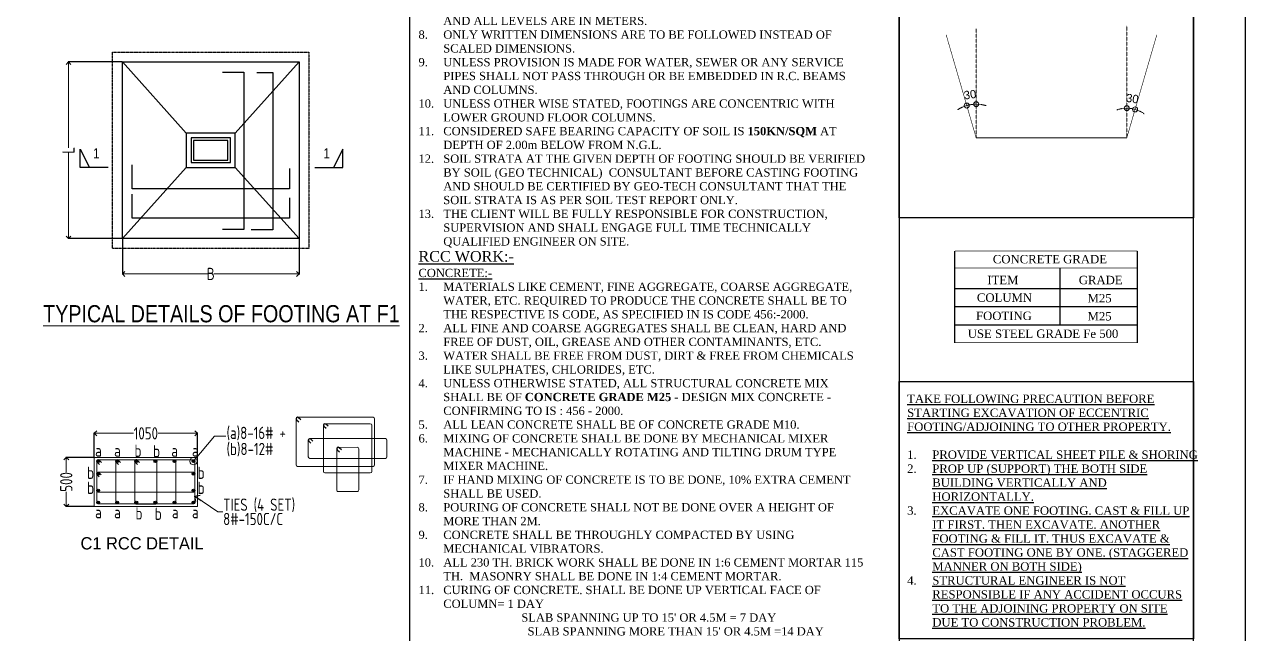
# Model space of a CAD drawing. Header units: millimetres. Extents: x 3470347 to 5996549, y -3470518 to 17149644.
# Drawn here: x 3899102 to 3948875, y 7201612 to 7226439 of the extents above; entities that cross this region are included whole.
import ezdxf
from ezdxf.enums import TextEntityAlignment as Align

# ---------------------------------------------------------------- set-up
doc = ezdxf.new("R2010")
doc.units = ezdxf.units.MM
doc.header["$MEASUREMENT"] = 0
doc.header["$PDMODE"] = 35
doc.header["$PDSIZE"] = -5
for name, pattern in [('ACAD_ISO03W100', [30, 12, -18]), ('CENTER2', [1.125, 0.75, -0.125, 0.125, -0.125]), ('DASHED2', [0.375, 0.25, -0.125]), ('HIDDEN', [0.375, 0.25, -0.125])]:
    doc.linetypes.add(name, pattern=pattern)
doc.layers.get('0').update_dxf_attribs({"linetype": 'CONTINUOUS', "lineweight": 25})
doc.layers.get('DEFPOINTS').update_dxf_attribs({"linetype": 'CONTINUOUS', "lineweight": 25})
for name, color, linetype, lineweight in [('BLOCK', 7, 'CONTINUOUS', 30), ('L4', 4, 'CONTINUOUS', 30), ('PV_TEXT_ROMANS', 7, 'CONTINUOUS', 0), ('rDIMension', 1, 'CONTINUOUS', 18), ('rRCC 1', 3, 'CONTINUOUS', 25), ('rRCC 2', 40, 'CONTINUOUS', 15), ('rREINF 1', 1, 'CONTINUOUS', 25), ('rREINF 2', 4, 'CONTINUOUS', 25), ('SHEET', 7, 'CONTINUOUS', 15), ('TEXT6', 6, 'CONTINUOUS', 50)]:
    doc.layers.add(name, color=color, linetype=linetype, lineweight=lineweight)
doc.layers.add('Grid', color=44, linetype='CONTINUOUS')
doc.styles.add('Aerial', font='times.ttf')
doc.styles.add('DIM', font='geniso.shx', dxfattribs={"width": 0.85})
doc.styles.add('J.P', font='ARIALN.TTF')
doc.styles.add('JAINIL', font='times.ttf')
doc.styles.add('ROMANS', font='', dxfattribs={"width": 0.8})
doc.styles.get("Standard").update_dxf_attribs({"font": ''})
doc.styles.get('ROMANS').set_extended_font_data('AR CENA')
doc.styles.get('Standard').set_extended_font_data('AR CENA')
doc.dimstyles.new('m-1', dxfattribs={"dimscale": 0, "dimtxt": 5, "dimasz": 3, "dimexe": 1.75, "dimexo": 1.75, "dimgap": 0.25, "dimtad": 1, "dimdec": 0, "dimzin": 3, "dimdsep": 46, "dimlunit": 4, "dimtxsty": 'Standard', "dimblk": 'ORIGIN', "dimcen": 3, "dimdle": 1.75, "dimclrd": 4, "dimclre": 7, "dimclrt": 7, "dimadec": 0, "dimazin": 0, "dimtfac": 1, "dimtdec": 0, "dimtofl": 0, "dimtmove": 2, "dimatfit": 3, "dimfxl": 1, "dimfrac": 1, "dimtolj": 1, "dimtzin": 0, "dimlwd": 5, "dimlwe": 5, "dimarcsym": 0})
doc.dimstyles.new('ST-150', dxfattribs={"dimscale": 75, "dimtxt": 3, "dimasz": 2, "dimexe": 0.18, "dimexo": 0.0625, "dimgap": 0.2, "dimtad": 0, "dimdec": 0, "dimlfac": 2, "dimzin": 0, "dimdsep": 46, "dimtxsty": 'DIM', "dimblk": 'OPEN90', "dimcen": 0.09, "dimclrd": 256, "dimclrt": 7, "dimadec": 0, "dimazin": 0, "dimtfac": 1, "dimtdec": 0, "dimtofl": 0, "dimtmove": 0, "dimatfit": 3, "dimldrblk": 'OPEN90', "dimfxl": 1, "dimtolj": 1, "dimtzin": 0, "dimlwd": -1, "dimarcsym": 0})
doc.dimstyles.new('ST-25', dxfattribs={"dimscale": 100, "dimtxt": 2.5, "dimasz": 2, "dimexe": 0.18, "dimexo": 0.0625, "dimgap": 0.2, "dimtad": 0, "dimdec": 0, "dimlfac": 0.25, "dimzin": 0, "dimdsep": 46, "dimtxsty": 'DIM', "dimblk": 'OPEN90', "dimcen": 0.09, "dimclrd": 256, "dimclrt": 7, "dimadec": 0, "dimazin": 0, "dimtfac": 1, "dimtdec": 0, "dimtofl": 0, "dimtmove": 0, "dimatfit": 3, "dimldrblk": 'OPEN90', "dimfxl": 1, "dimtolj": 1, "dimtzin": 0, "dimlwd": -1, "dimarcsym": 0})

# ---------------------------------------------------------------- blocks, each defined once
blk = doc.blocks.new('_Open90')
at = {"color": 0, "linetype": 'ByBlock', "lineweight": -2}
for p, q in [((0, 0), (-1, 0)), ((-0.5, 0.5), (0, 0)), ((0, 0), (-0.5, -0.5))]:
    blk.add_line(p, q, dxfattribs=at)
blk = doc.blocks.new('*D125')
at = {"layer": 'DEFPOINTS', "color": 0}
for p in [(3901950, 7208793), (3900807, 7206793), (3901950, 7206793)]:
    blk.add_point(p, dxfattribs=at)
at = {"layer": 'rDIMension', "color": 0, "lineweight": -2}
for p, q in [((3901944, 7208793), (3900789, 7208793)), ((3901944, 7206793), (3900789, 7206793))]:
    blk.add_line(p, q, dxfattribs=at)
at = {"layer": 'rDIMension'}
for p, q in [((3900807, 7208593), (3900807, 7208196)), ((3900807, 7206993), (3900807, 7207391))]:
    blk.add_line(p, q, dxfattribs=at)
at = {"layer": 'rDIMension', "xscale": 200, "yscale": 200, "zscale": 200}
for p, rotation in [((3900807, 7208793), 90), ((3900807, 7206793), 270)]:
    blk.add_blockref('_Open90', p, dxfattribs=dict(at, rotation=rotation))
at = {"layer": 'rDIMension', "color": 7, "insert": (3900807, 7207793), "char_height": 500, "attachment_point": 5, "rotation": 90, "style": 'DIM'}
blk.add_mtext('\\A1;500', dxfattribs=at)
blk = doc.blocks.new('*D126')
at = {"layer": 'DEFPOINTS', "color": 0}
for p in [(3906151, 7209774), (3901950, 7208793), (3906151, 7208793)]:
    blk.add_point(p, dxfattribs=at)
at = {"layer": 'rDIMension', "color": 0, "lineweight": -2}
for p, q in [((3901950, 7208800), (3901950, 7209792)), ((3906151, 7208800), (3906151, 7209792))]:
    blk.add_line(p, q, dxfattribs=at)
at = {"layer": 'rDIMension'}
for p, q in [((3902150, 7209774), (3903542, 7209774)), ((3905951, 7209774), (3904560, 7209774))]:
    blk.add_line(p, q, dxfattribs=at)
at = {"layer": 'rDIMension', "xscale": 200, "yscale": 200, "zscale": 200, "rotation": 180}
blk.add_blockref('_Open90', (3901950, 7209774), dxfattribs=at)
at = {"layer": 'rDIMension', "xscale": 200, "yscale": 200, "zscale": 200}
blk.add_blockref('_Open90', (3906151, 7209774), dxfattribs=at)
at = {"layer": 'rDIMension', "color": 7, "insert": (3904051, 7209774), "char_height": 500, "attachment_point": 5, "style": 'DIM'}
blk.add_mtext('\\A1;1050', dxfattribs=at)
blk = doc.blocks.new('_Origin')
at = {"color": 0, "linetype": 'ByBlock', "lineweight": -2}
blk.add_line((0, 0), (-1, 0), dxfattribs=at)
blk.add_circle((0, 0), 0.5, dxfattribs=at)
blk = doc.blocks.new('*D528')
at = {"color": 4, "linetype": 'CENTER2', "lineweight": 5}
for start, end in [(114.75137, 123.2577), (90, 106.24503), (72.98733, 81.49366)]:
    blk.add_arc((21.28, 0.07), 20.23, start, end, dxfattribs=at)
at = {"layer": 'DEFPOINTS', "color": 0}
for p in [(3.53, 60.99), (21.28, 65.37), (18.94, 20.16), (21.28, 0.07), (21.28, 0.07)]:
    blk.add_point(p, dxfattribs=at)
at = {"color": 4, "lineweight": 5, "xscale": 3, "yscale": 3, "zscale": 3}
for p, rotation in [((15.62, 19.49), 20.49819837398923), ((21.28, 20.29), 175.7468316595615)]:
    blk.add_blockref('_Origin', p, dxfattribs=dict(at, rotation=rotation))
at = {"color": 7, "lineweight": 0, "insert": (17.58, 26.03), "char_height": 5, "attachment_point": 5, "rotation": 8.12252}
blk.add_mtext('30', dxfattribs=at)
blk = doc.blocks.new('*D529')
at = {"color": 4, "linetype": 'CENTER2', "lineweight": 5}
for start, end in [(99.66296, 109.32591), (73.75497, 90), (54.42906, 64.09201)]:
    blk.add_arc((111.55, 0.07), 17.81, start, end, dxfattribs=at)
at = {"layer": 'DEFPOINTS', "color": 0}
for p in [(111.55, 67.29), (129.3, 60.99), (113.51, 17.77), (111.55, 0.07), (111.55, 0.07)]:
    blk.add_point(p, dxfattribs=at)
at = {"color": 4, "lineweight": 5, "xscale": 3, "yscale": 3, "zscale": 3}
for p, rotation in [((111.55, 17.88), 4.831477968994831), ((116.53, 17.17), 158.9234919974293)]:
    blk.add_blockref('_Origin', p, dxfattribs=dict(at, rotation=rotation))
at = {"color": 7, "lineweight": 0, "insert": (114.91, 23.64), "char_height": 5, "attachment_point": 5, "rotation": 351.87748}
blk.add_mtext('30', dxfattribs=at)
blk = doc.blocks.new('*D131')
at = {"layer": 'DEFPOINTS', "color": 0}
for p in [(3903098, 7224911), (3900898, 7217711), (3903098, 7217711)]:
    blk.add_point(p, dxfattribs=at)
at = {"layer": 'rDIMension', "color": 0, "lineweight": -2}
for p, q in [((3903092, 7224911), (3900880, 7224911)), ((3903092, 7217711), (3900880, 7217711))]:
    blk.add_line(p, q, dxfattribs=at)
at = {"layer": 'rDIMension'}
for p, q in [((3900898, 7224711), (3900898, 7221416)), ((3900898, 7217911), (3900898, 7221206))]:
    blk.add_line(p, q, dxfattribs=at)
at = {"layer": 'rDIMension', "xscale": 200, "yscale": 200, "zscale": 200}
for p, rotation in [((3900898, 7224911), 90), ((3900898, 7217711), 270)]:
    blk.add_blockref('_Open90', p, dxfattribs=dict(at, rotation=rotation))
at = {"layer": 'rDIMension', "color": 7, "insert": (3900898, 7221311), "char_height": 500, "attachment_point": 5, "rotation": 90, "style": 'DIM'}
blk.add_mtext('\\A1;L', dxfattribs=at)
blk = doc.blocks.new('*D132')
at = {"layer": 'DEFPOINTS', "color": 0}
for p in [(3903098, 7217711), (3910298, 7217711), (3910298, 7216269)]:
    blk.add_point(p, dxfattribs=at)
at = {"layer": 'rDIMension', "color": 0, "lineweight": -2}
for p, q in [((3903098, 7217705), (3903098, 7216251)), ((3910298, 7217705), (3910298, 7216251))]:
    blk.add_line(p, q, dxfattribs=at)
at = {"layer": 'rDIMension'}
for p, q in [((3903298, 7216269), (3906572, 7216269)), ((3910098, 7216269), (3906825, 7216269))]:
    blk.add_line(p, q, dxfattribs=at)
at = {"layer": 'rDIMension', "xscale": 200, "yscale": 200, "zscale": 200, "rotation": 180}
blk.add_blockref('_Open90', (3903098, 7216269), dxfattribs=at)
at = {"layer": 'rDIMension', "xscale": 200, "yscale": 200, "zscale": 200}
blk.add_blockref('_Open90', (3910298, 7216269), dxfattribs=at)
at = {"layer": 'rDIMension', "color": 7, "insert": (3906698, 7216269), "char_height": 500, "attachment_point": 5, "style": 'DIM'}
blk.add_mtext('\\A1;B', dxfattribs=at)
blk = doc.blocks.new('SMH-1')
at = {"layer": 'L4'}
for points in [[(0, 0), (815, 0), (815, 535)], [(815, 535), (546, 0)]]:
    blk.add_lwpolyline(points, dxfattribs=at)
at = {"layer": 'TEXT6', "style": 'ROMANS', "width": 0.85}
blk.add_attdef('SEC', text='', height=300, dxfattribs=at).set_placement((346, 410), align=Align.MIDDLE_CENTER)
blk = doc.blocks.new('Z$W@#24862')
at = {"linetype": 'HIDDEN', "lineweight": 0, "ltscale": 0.5}
for p, q in [((111.55, 0.07), (111.55, 67.29)), ((21.28, 65.37), (21.28, 0.07))]:
    blk.add_line(p, q, dxfattribs=at)
at = {"linetype": 'Continuous', "lineweight": 0}
blk.add_line((21.28, 0.07), (111.55, 0.07), dxfattribs=at)
for points in [[(21.28, 0.07, 0.338, 0.338, 0), (3.25, 61.95, 0.338, 0.338, 0)], [(111.55, 0.07, 0.338, 0.338, 0), (129.58, 61.95, 0.338, 0.338, 0)]]:
    blk.add_lwpolyline(points, format="xyseb", dxfattribs=at)
at = {"linetype": 'CENTER2', "lineweight": 0}
for base, line1, line2, picture, middle in [((113.51, 17.77), ((111.55, 0.07), (111.55, 67.29)), ((111.55, 0.07), (129.3, 60.99)), '*D529', (114.91, 23.64)), ((18.94, 20.16), ((21.28, 0.07), (3.53, 60.99)), ((21.28, 65.37), (21.28, 0.07)), '*D528', (17.58, 26.03))]:
    dim = blk.add_angular_dim_2l(base=base, line1=line1, line2=line2, text='30', dimstyle='m-1', override={"dimscale": 1, "dimfrac": 0}, dxfattribs=at)
    dim.commit()
    dim.dimension.update_dxf_attribs({"geometry": picture, "text_midpoint": middle})

msp = doc.modelspace()

# ---------------------------------------------------------------- hatches: boundary and pattern name
at = {"layer": 'rREINF 2'}
h = msp.add_hatch(color=256, dxfattribs=at)
h.dxf.hatch_style = 1
h.paths.add_polyline_path([(3902165.52, 7208635.69, 1), (3902050.2, 7208635.69, 1)])
h = msp.add_hatch(color=256, dxfattribs=at)
h.dxf.hatch_style = 1
h.paths.add_polyline_path([(3902942.66, 7208635.69, 1), (3902827.33, 7208635.69, 1)])
h = msp.add_hatch(color=256, dxfattribs=at)
h.dxf.hatch_style = 1
h.paths.add_polyline_path([(3903719.79, 7208635.69, 1), (3903604.47, 7208635.69, 1)])
h = msp.add_hatch(color=256, dxfattribs=at)
h.dxf.hatch_style = 1
h.paths.add_polyline_path([(3904496.93, 7208635.69, 1), (3904381.6, 7208635.69, 1)])
h = msp.add_hatch(color=256, dxfattribs=at)
h.dxf.hatch_style = 1
h.paths.add_polyline_path([(3905274.06, 7208635.69, 1), (3905158.74, 7208635.69, 1)])
h = msp.add_hatch(color=256, dxfattribs=at)
h.dxf.hatch_style = 1
h.paths.add_polyline_path([(3905935.87, 7208635.69, -1), (3906051.2, 7208635.69, -1)])
h = msp.add_hatch(color=256, dxfattribs=at)
h.dxf.hatch_style = 1
h.paths.add_polyline_path([(3902163.91, 7208126.57, 1), (3902048.59, 7208126.57, 1)])
h = msp.add_hatch(color=256, dxfattribs=at)
h.dxf.hatch_style = 1
h.paths.add_polyline_path([(3905934.27, 7208126.57, -1), (3906049.59, 7208126.57, -1)])
h = msp.add_hatch(color=256, dxfattribs=at)
h.dxf.hatch_style = 1
h.paths.add_polyline_path([(3902163.91, 7207439.63, -1), (3902048.59, 7207439.63, -1)])
h = msp.add_hatch(color=256, dxfattribs=at)
h.dxf.hatch_style = 1
h.paths.add_polyline_path([(3905934.27, 7207439.63, 1), (3906049.59, 7207439.63, 1)])
h = msp.add_hatch(color=256, dxfattribs=at)
h.dxf.hatch_style = 1
h.paths.add_polyline_path([(3902165.52, 7206951.02, -1), (3902050.2, 7206951.02, -1)])
h = msp.add_hatch(color=256, dxfattribs=at)
h.dxf.hatch_style = 1
h.paths.add_polyline_path([(3902942.66, 7206951.02, -1), (3902827.33, 7206951.02, -1)])
h = msp.add_hatch(color=256, dxfattribs=at)
h.dxf.hatch_style = 1
h.paths.add_polyline_path([(3903719.79, 7206951.02, -1), (3903604.47, 7206951.02, -1)])
h = msp.add_hatch(color=256, dxfattribs=at)
h.dxf.hatch_style = 1
h.paths.add_polyline_path([(3904496.93, 7206951.02, -1), (3904381.6, 7206951.02, -1)])
h = msp.add_hatch(color=256, dxfattribs=at)
h.dxf.hatch_style = 1
h.paths.add_polyline_path([(3905274.06, 7206951.02, -1), (3905158.74, 7206951.02, -1)])
h = msp.add_hatch(color=256, dxfattribs=at)
h.dxf.hatch_style = 1
h.paths.add_polyline_path([(3905935.87, 7206951.02, 1), (3906051.2, 7206951.02, 1)])

# ---------------------------------------------------------------- linework, layer by layer
at = {"color": 192, "lineweight": 25, "elevation": 0}
msp.add_lwpolyline([(3837097.34, 7163524.28), (3948874.71, 7163524.28), (3948874.71, 7242558.87), (3837097.34, 7242558.87)], close=True, dxfattribs=at)
at = {"lineweight": 25, "elevation": 0}
for points in [[(3934751.09, 7165649.38), (3914806.15, 7165649.38), (3914806.15, 7240433.77), (3934751.09, 7240433.77)], [(3946745.62, 7218550.6), (3934751.09, 7218550.6), (3934751.09, 7240433.77), (3946745.62, 7240433.77)], [(3934751.09, 7211884.49), (3946745.62, 7211884.49), (3946745.62, 7218550.6), (3934751.09, 7218550.6)], [(3946745.62, 7201393.66), (3934751.09, 7201393.66), (3934751.09, 7211884.49), (3946745.62, 7211884.49)]]:
    msp.add_lwpolyline(points, close=True, dxfattribs=at)
at = {"color": 7, "linetype": 'DASHED2', "elevation": 0}
msp.add_lwpolyline([(3902698.35, 7217311.44), (3902698.35, 7225311.44), (3910698.35, 7225311.44), (3910698.35, 7217311.44)], close=True, dxfattribs=at)
at = {"color": 1, "linetype": 'ByBlock', "elevation": 0}
for points in [[(3903098.35, 7217711.44), (3903098.35, 7224911.44), (3910298.35, 7224911.44), (3910298.35, 7217711.44)], [(3905698.35, 7222011.44), (3905698.35, 7220611.44), (3907698.35, 7220611.44), (3907698.35, 7222011.44)]]:
    msp.add_lwpolyline(points, close=True, dxfattribs=at)
for points in [[(3905698.35, 7222011.44), (3903098.35, 7224911.44)], [(3907698.35, 7222011.44), (3910298.35, 7224911.44)], [(3905698.35, 7220611.44), (3903098.35, 7217711.44)], [(3907698.35, 7220611.44), (3910298.35, 7217711.44)]]:
    msp.add_lwpolyline(points, dxfattribs=at)
at = {"color": 3, "linetype": 'ByBlock', "elevation": 0}
msp.add_lwpolyline([(3905898.35, 7221811.44), (3905898.35, 7220811.44), (3907498.35, 7220811.44), (3907498.35, 7221811.44)], close=True, dxfattribs=at)
at = {"color": 2, "linetype": 'ByBlock', "elevation": 0}
msp.add_lwpolyline([(3905998.35, 7221711.44), (3905998.35, 7220911.44), (3907398.35, 7220911.44), (3907398.35, 7221711.44)], close=True, dxfattribs=at)
at = {"layer": 'Grid', "color": 7, "linetype": 'Continuous', "lineweight": 25}
for p, q in [((3937027.65, 7213466.38, 0), (3937027.44, 7217202.35, 0)), ((3944469.26, 7213466.43, 0), (3944469.27, 7217202.35, 0)), ((3941324.36, 7214202.1, 0), (3941324.37, 7216511.06, 0))]:
    msp.add_line(p, q, dxfattribs=at)
at = {"layer": 'Grid', "color": 8, "linetype": 'Continuous', "lineweight": 25}
for p, q in [((3937027.65, 7215673.47, 0), (3944469.11, 7215673.51, 0)), ((3937027.65, 7214937.77, 0), (3944469.11, 7214937.82, 0)), ((3937027.64, 7214202.08, 0), (3944469.26, 7214202.12, 0)), ((3937027.65, 7214202.08, 0), (3944469.11, 7214202.12, 0)), ((3937027.65, 7214202.08, 0), (3944469.27, 7214202.12, 0))]:
    msp.add_line(p, q, dxfattribs=at)
at = {"layer": 'Grid', "color": 7, "linetype": 'Continuous', "lineweight": 25, "elevation": 0}
for points in [[(3937027.44, 7217202.35, 21.19, 21.19, 0), (3944469.27, 7217202.35, 0, 0, 0)], [(3937027.44, 7216511.02, 21.19, 21.19, 0), (3944469.27, 7216511.02, 0, 0, 0)], [(3937027.64, 7213466.38, 21.19, 21.19, 0), (3944469.26, 7213466.43, 0, 0, 0)]]:
    msp.add_lwpolyline(points, format="xyseb", dxfattribs=at)
at = {"layer": 'rRCC 1', "color": 2, "elevation": 0}
for points in [[(3907173.64, 7224492.15), (3908046, 7224492.15), (3908046, 7218076.23), (3907173.64, 7218076.23)], [(3908568.3, 7224481.02), (3909222.43, 7224481.02), (3909222.43, 7218065.1), (3908350.07, 7218065.1)], [(3909912.53, 7220563.69), (3909912.53, 7219740.03), (3903489.64, 7219740.03), (3903489.64, 7220718.75)], [(3909912.53, 7219369.34), (3909912.53, 7218545.67), (3903489.64, 7218545.67), (3903489.64, 7219524.4)]]:
    msp.add_lwpolyline(points, dxfattribs=at)
at = {"layer": 'rRCC 2', "color": 1}
for points in [[(3910176.09, 7208487.23), (3910176.09, 7210367.23, -0.41421356), (3910236.09, 7210427.23), (3913317.09, 7210427.23, -0.41421356), (3913377.09, 7210367.23), (3913377.09, 7208487.23, -0.41421356), (3913317.09, 7208427.23), (3910236.09, 7208427.23, -0.41421356)], [(3911289.93, 7208224.19), (3911289.93, 7210104.19, -0.41421356), (3911349.93, 7210164.19), (3913200.49, 7210164.19, -0.41421356), (3913260.49, 7210104.19), (3913260.49, 7208224.19, -0.41421356), (3913200.49, 7208164.19), (3911349.93, 7208164.19, -0.41421356)], [(3910672.04, 7208813.94), (3910672.04, 7209496.21, -0.41421356), (3910732.04, 7209556.21), (3913813.04, 7209556.21, -0.41421356), (3913873.04, 7209496.21), (3913873.04, 7208813.94, -0.41421356), (3913813.04, 7208753.94), (3910732.04, 7208753.94, -0.41421356)], [(3911828.94, 7207461.35), (3911828.94, 7209143.68, -0.40101137), (3911891.27, 7209202.52), (3912669.15, 7209204.47, -0.45706252), (3912728.01, 7209146.81), (3912725.67, 7207464.47, -0.42849966), (3912666.84, 7207404.47), (3911888.94, 7207403.68, -0.44258408)], [(3902050.2, 7206953.35), (3902050.2, 7208633.35, -0.41421356), (3902110.2, 7208693.35), (3905991.2, 7208693.35, -0.41421356), (3906051.2, 7208633.35), (3906051.2, 7206953.35, -0.41421356), (3905991.2, 7206893.35), (3902110.2, 7206893.35, -0.41421356)], [(3902824.99, 7206951.02), (3902824.99, 7208633.35, -0.40101137), (3902887.33, 7208692.19), (3905216.37, 7208693.35, -0.45706252), (3905275.23, 7208635.69), (3905272.89, 7206953.35, -0.42849966), (3905214.06, 7206893.35), (3902884.99, 7206893.35, -0.44258408)], [(3903600.52, 7206949.87), (3903600.52, 7208632.21, -0.40101137), (3903662.86, 7208691.04), (3904440.74, 7208693, -0.45706252), (3904499.6, 7208635.33), (3904497.26, 7206953, -0.42849966), (3904438.43, 7206893), (3903660.52, 7206892.21, -0.44258408)], [(3902048.59, 7207441.97), (3902048.59, 7208124.23, -0.41421356), (3902108.59, 7208184.23), (3905989.59, 7208184.23, -0.41421356), (3906049.59, 7208124.23), (3906049.59, 7207441.97, -0.41421356), (3905989.59, 7207381.97), (3902108.59, 7207381.97, -0.41421356)]]:
    msp.add_lwpolyline(points, format="xyb", close=True, dxfattribs=at)
at = {"layer": 'rRCC 2', "color": 6}
msp.add_lwpolyline([(3901950.2, 7206793.35), (3901950.2, 7208793.35), (3906151.2, 7208793.35), (3906151.2, 7206793.35)], close=True, dxfattribs=at)
at = {"layer": 'rREINF 1'}
for points in [[(3910364.25, 7210323.36), (3910276.13, 7210411.48, 1), (3910194.59, 7210329.93), (3910282.7, 7210241.82)], [(3911478.09, 7210060.32), (3911389.97, 7210148.44, 1), (3911308.43, 7210066.89), (3911396.54, 7209978.78)], [(3910860.2, 7209452.34), (3910772.08, 7209540.46, 1), (3910690.54, 7209458.91), (3910778.65, 7209370.8)], [(3912019.43, 7209099.82), (3911931.32, 7209187.94, 1), (3911849.77, 7209106.39), (3911937.89, 7209018.28)], [(3902238.36, 7208589.49), (3902150.24, 7208677.61, 1), (3902068.69, 7208596.06), (3902156.81, 7208507.95)], [(3903015.49, 7208589.49), (3902927.37, 7208677.61, 1), (3902845.83, 7208596.06), (3902933.94, 7208507.95)], [(3903791.02, 7208588.35), (3903702.9, 7208676.47, 1), (3903621.36, 7208594.92), (3903709.47, 7208506.8)], [(3902236.75, 7208080.37), (3902148.63, 7208168.49, 1), (3902067.09, 7208086.94), (3902155.2, 7207998.82)]]:
    msp.add_lwpolyline(points, format="xyb", dxfattribs=at)
at = {"layer": 'rREINF 2'}
for centre in [(3902107.86, 7208635.69), (3902884.99, 7208635.69), (3903662.13, 7208635.69), (3904439.27, 7208635.69), (3905216.4, 7208635.69), (3905993.54, 7208635.69), (3902106.25, 7208126.57), (3905991.93, 7208126.57), (3902106.25, 7207439.63), (3905991.93, 7207439.63), (3902107.86, 7206951.02), (3902884.99, 7206951.02), (3903662.13, 7206951.02), (3904439.27, 7206951.02), (3905216.4, 7206951.02), (3905993.54, 7206951.02)]:
    msp.add_circle(centre, 57.66, dxfattribs=at)
at = {"layer": 'SHEET', "color": 220, "lineweight": 25, "elevation": 0}
msp.add_lwpolyline([(3839226.43, 7165649.38), (3946745.62, 7165649.38), (3946745.62, 7240433.77), (3839226.43, 7240433.77)], close=True, dxfattribs=at)

# ---------------------------------------------------------------- block references
at = {"linetype": 'ACAD_ISO03W100', "lineweight": 25, "xscale": 67.9864454218051, "yscale": 67.9864454218051, "zscale": 67.9864454218051}
msp.add_blockref('Z$W@#24862', (3936448.45, 7221808.4, 0), dxfattribs=at)
at = {"layer": 'BLOCK'}
ref = msp.add_blockref('SMH-1', (3902518.33, 7220611.44, 0), dxfattribs=dict(at, xscale=-1.397056309634787, yscale=1.397056309634787, zscale=1.397056309634787))
ref.add_attrib('SEC', '1', dxfattribs={"layer": 'TEXT6', "height": 419.12, "style": 'ROMANS', "width": 0.85}).set_placement((3902034.43, 7221184.44, 0), align=Align.MIDDLE_CENTER)
at = {"layer": 'BLOCK', "xscale": 1.397056309634787, "yscale": 1.397056309634787, "zscale": 1.397056309634787}
msp.add_blockref('SMH-1', (3910937.17, 7220611.44, 0), dxfattribs=at).add_auto_attribs({'SEC': '1'})

# ---------------------------------------------------------------- texts
at = {"layer": 'Grid', "color": 4, "linetype": 'Continuous', "lineweight": 25, "style": 'JAINIL'}
for s, height, p in [('CONCRETE GRADE', 343.3242, (3938572.79, 7216700.03, 0)), ('ITEM', 343.324, (3938348.56, 7215850.22, 0)), ('GRADE', 343.324, (3942076.58, 7215850.22, 0)), ('USE STEEL GRADE Fe 500', 343.3242, (3937552.08, 7213661.13, 0))]:
    msp.add_text(s, height=height, dxfattribs=at).set_placement(p)
at = {"layer": 'Grid', "color": 7, "linetype": 'Continuous', "lineweight": 25, "style": 'JAINIL'}
for s, p in [('COLUMN', (3937923.04, 7215132.7, 0)), ('M25', (3942436.2, 7215109.28, 0)), ('FOOTING', (3937888.23, 7214391.01, 0)), ('M25', (3942436.2, 7214373.59, 0))]:
    msp.add_text(s, height=343.324, dxfattribs=at).set_placement(p)
at = {"layer": 'Grid', "color": 7, "lineweight": 25, "insert": (3915164.01, 7239857.93, 0), "char_height": 336.99431, "attachment_point": 1, "style": 'Aerial'}
msp.add_mtext_dynamic_manual_height_columns("{\\H1.035928x;\\L\\C71;IMPORTANT NOTES:-\\P\\H1.245572x;\\C4;GENERAL:-}\\P\\pxi-3,l3,t3;1.^ITHIS DRAWING IS TO BE READ IN CONJUNCTION WITH THE ARCHITECTURAL DRAWINGS AND OTHER INFRASTRUCTURAL ENGINEERING DRAWING.\\P2.^IALL DIMENSIONS AND LEVELS SHALL BE CHECKED & CO-RELATED WITH ARCHITECTURAL / INFRASTRUCTURAL ENGINEERING DRAWINGS.\\P3.^I{\\C0;THIS SET OF DRAWINGS IS THE PROPERTY OF PARSHWA CONSULTANCY NOT TO BE USED OR COPIED WITHOUT HIS PRIOR PERMISSION.\\P4.^ICONTRACTOR SHALL BE FULLY RESPONSIBLE FOR ALL TEMPORARY WORKS INCLUDING PLANKING AND STRUTTING OF TRENCHES AND PLANKING AND SHORING OF WALLS AND BUILDINGS ADJACENT TO ANY EXCAVATIONS.\\P5.^ISTRUCTURAL ENGINEER IS NOT RESPONSIBLE FOR QUALITY & QUANTITY  OF MATERIAL MISUNDERSTANDING OF DRAWINGS ,CURING, SCAFFOLDING, WELDING, FABRICATION AND QUALITY  AND SUPERVISION OF WORK.}\\P6.^IIF THERE IS ANY DISCREPANCY, BETWEEN THIS AND ARCHITECTURAL / INFRASTRUCTURAL DRAWINGS,SHALL BE BROUGHT TO US IMMEDIATELY PRIOR TO \\A1;EXECUTION OF WORK.\\P7.^IUNLESS OTHERWISE STATED, ALL DIMENSIONS ARE IN MILLIMETERS AND ALL LEVELS ARE IN METERS.\\P8.^IONLY WRITTEN DIMENSIONS ARE TO BE FOLLOWED INSTEAD OF SCALED DIMENSIONS.\\P9.^IUNLESS PROVISION IS MADE FOR WATER, SEWER OR ANY SERVICE PIPES SHALL NOT PASS THROUGH OR BE EMBEDDED IN R.C. BEAMS AND COLUMNS.\\P10.^IUNLESS OTHER WISE STATED, FOOTINGS ARE CONCENTRIC WITH LOWER GROUND FLOOR COLUMNS.\\P11.^ICONSIDERED SAFE BEARING CAPACITY OF SOIL IS \\fTimes New Roman|b1|i0|c0|p18;\\C22;150KN/SQM\\fTimes New Roman|b0|i0|c0|p18;\\C7; AT DEPTH OF 2.00m BELOW FROM N.G.L. \\P12.^ISOIL STRATA AT THE GIVEN DEPTH OF FOOTING SHOULD BE VERIFIED BY SOIL (GEO TECHNICAL)  CONSULTANT BEFORE CASTING FOOTING AND SHOULD BE CERTIFIED BY GEO-TECH CONSULTANT THAT THE SOIL STRATA IS AS PER SOIL TEST REPORT ONLY.\\P13.^I\\C0;THE CLIENT WILL BE FULLY RESPONSIBLE FOR CONSTRUCTION, SUPERVISION AND SHALL ENGAGE FULL TIME TECHNICALLY QUALIFIED ENGINEER ON SITE.\\P\\pi0,l0,t0;\\H1.290323x;\\L\\C4;RCC WORK:-\\P\\H0.775x;CONCRETE:-\\P\\pi-3,l3,t3;\\l\\C7;1.^IMATERIALS LIKE CEMENT, FINE AGGREGATE, COARSE AGGREGATE, WATER, ETC. REQUIRED TO PRODUCE THE CONCRETE SHALL BE TO THE RESPECTIVE IS CODE, AS SPECIFIED IN IS CODE 456:-2000.\\P2.^IALL FINE AND COARSE AGGREGATES SHALL BE CLEAN, HARD AND FREE OF DUST, OIL, GREASE AND OTHER CONTAMINANTS, ETC.\\P3.^IWATER SHALL BE FREE FROM DUST, DIRT & FREE FROM CHEMICALS LIKE SULPHATES, CHLORIDES, ETC.\\P4.^IUNLESS OTHERWISE STATED, ALL STRUCTURAL CONCRETE MIX SHALL BE OF \\fTimes New Roman|b1|i0|c0|p18;\\C22;CONCRETE GRADE M25\\fTimes New Roman|b0|i0|c0|p18;\\C7; - DESIGN MIX CONCRETE - CONFIRMING TO IS : 456 - 2000.\\P5.^IALL LEAN CONCRETE SHALL BE OF CONCRETE GRADE M10.\\P6.^IMIXING OF CONCRETE SHALL BE DONE BY MECHANICAL MIXER MACHINE - MECHANICALLY ROTATING AND TILTING DRUM TYPE MIXER MACHINE.\\P7.^IIF HAND MIXING OF CONCRETE IS TO BE DONE, 10% EXTRA CEMENT SHALL BE USED.\\P8.^IPOURING OF CONCRETE SHALL NOT BE DONE OVER A HEIGHT OF MORE THAN 2M.\\P9.^ICONCRETE SHALL BE THROUGHLY COMPACTED BY USING MECHANICAL VIBRATORS.\\P\\C0;10.^IALL 230 TH. BRICK WORK SHALL BE DONE IN 1:6 CEMENT MORTAR 115 TH.  MASONRY SHALL BE DONE IN 1:4 CEMENT MORTAR.\\P11.^ICURING OF CONCRETE. SHALL BE DONE UP VERTICAL FACE OF COLUMN= 1 DAY                                                                                                                                 SLAB SPANNING UP TO 15' OR 4.5M = 7 DAY                                                        SLAB SPANNING MORE THAN 15' OR 4.5M =14 DAY                                          BEAM SPANNING UP TO 20' OR 6.0M = 14 DAY                                                  BEAM SPANNING MORE THAN 20' OR 6.0M = 14 DAY\\P12.^IFOR SLAB PONDING METHOD, WRAP JUTE BAGS AROUND COLUMNS, AND WETTING 3 TIMES A DAY FOR BRICK WALLS.\\P\\C7;13.^IADMIXTURES IN CONCRETE, IF SPECIFIED TO USE, SHALL BE COMPLIED WITH IS 9103 AND SHALL BE USED AS PER MANUFACTURER'S SPECIFICATION AND CONFIRMED BY US.\\P14.^IAT CONSTRUCTION JOINT OF R.C.C. WALL, RAFT & SLAB, ETC. PROVIDE RUBBER / P.V.C. WATER STOPS. FORM WORK - FIXING & REMOVAL - AND CONCRETING - PLACING.\\P15.^ICOMPACTING, FINISHING FOR DURABILITY & CURING - SHALL BE DONE AS SPECIFIED BY IS : 456 - 2000.\\P16.^IFOR THE DESIGN AND DETAILING OF FORM WORK, REFERENCE MAY BE MADE TO IS : 14687.\\P\\pi0,l0,t0;\\L\\C4;REINFORCEMENT:-\\P\\pi-3,l3,t3;\\l\\C7;1.^IREINFORCEMENT MARKED:                                                                                                # INDICATES HYSD / RIBBED BAR / COLD TWISTED BAR SHALL CONFIRM TO IS : 1786 - 1985 OF GRADE OF Fe 500.                                                                            # INDICATES MILD STEEL BAR CONFORMING TO IS : 432 PART I - 1982 OF GRADE Fe 250.\\P2.^IREINFORCEMENT SHALL BE FREE FROM LOOSE MILL SCALES, LOOSE RUST AND COATS OF PAINT, OIL, MUD OR ANY OTHER SUBSTANCES WHICH REDUCE THE BOND.\\P3.^I\\C0;REINFORCEMENT SHALL BE BENT AND FIXED IN ACCORDANCE WITH PROCEDURE SPECIFIED IN IS 2502.\\P\\C7;4.^IMINIMUM CLEAR COVER TO MAIN REINFORCEMENT SHALL BE PROVIDED BY PLASTIC / CONCRETE COVER BLOCKS AS FOLLOWS:                                                                                                       \\C0;50 MM FOR FOUNDATION (2 INCH)                                                                                  40 MM FOR COLUMNS (1.5 INCH)                                                                                        20 MM FOR BEAMS &                                                                                                                 15 MM FOR LINTELS & CHAJJA(1 INCH)                                                                             45 MM FOR WATER RETAINING ELEMENTS (0.5 INCH)\\P\\C7;5.^IBENDING / BINDING / FIXING / ASSEMBLING OF REINFORCEMENT SHALL BE DONE, CONFIRMED TO IS : 2502.\\P6.^IPROVIDE APPROVED TYPE AND ADEQUATE CHAIRS TO TOP BARS TO KEEP AT TOP LEVEL AT AND LEAST ONE CHAIR / 1 SQM OF AREA.\\P7.^IPROVIDE 25 MM DIA BAR AS SPACER BAR @ 750 MM C/C TO KEEP THE REINFORCEMENT BAR IN LAYERS FOR BEAMS.\\P8.^IBARS OF DIAMETER MORE THAN 25MM TO BE WELDED AS SPECIFIED BY IS CODE FOR 250 MM MINIMUM LENGTH.\\P9.^ILAPS TO BE STAGGERED AND AT ONE POINT SHALL NOT BE MORE THAN 33% OF BARS.\\P10.^ILAP LENGTH FOR HYSD / RIBBED TOR / COLD TWISTED BARS SHALL BE 50 TIMES DIA OF BAR.\\P11.^IPRIOR TO CONCRETING, REINFORCEMENT SHALL BE CHECKED BY AUTHORIZED ENGINEER OR FROM OUR OFFICE.\\P12.^ISTRUCTURAL CONSULTANT IS NOT RESPONSIBLE FOR ANY DAMAGE IN THE ADJOINING BUILDING OR THE BUILDING  WHICH IS UNDER CONSTRUCTION DUE TO CONSTRUCTION MISTAKES.\\P13.^IDO NOT REMOVE THE CENTERING OF PROJECTED PORTION OF SLABS & BEAMS UNLESS & UNTIL PROPER LOAD AGAINST OVERTURNING IS ESTABLISHED OVER THOSE SLABS & BEAMS.\\P14.^IIN CASE OF ANY HIGHER MIX PROPOSED FOR ANY COLUMNS THEN CAST THE JUNCTION OF ALL BEAMS OVER THAT COLUMN IN THE SAME HIGHER MIX.\\P15.^IFIRST CONSTRUCT BRICK WALL AND THEN CAST BEAM,COLUMN AND SLAB TO AVOID CRACKING PROBLEMS.\\P\\pi0,l0,t0;\\H1.290323x;\\L\\C4;FABRICATION :-\\P\\pi-3,l3,t3;\\fArial|b0|i0|c0|p34;\\H0.775x;\\l\\C7;1.^IALL STRUCTURAL STEEL OF FOR FABRICATION WORK SHALL BE OF Fe250 GRADE.\\P2.^IALL PIPES SHALL HAVE MINIMUM YIELD STRENGTH OF 250 N/Sq.mm.\\P\\fTimes New Roman|b0|i0|c0|p18;3.^I\\fArial|b0|i0|c0|p34;ALL CAP & SHOE PLATE SHALL BE WELDED AFTER FINAL ERECTION.", width=18187.3592, gutter_width=577.75, heights=[76333.65], dxfattribs=at)
at = {"layer": 'Grid', "color": 7, "lineweight": 25, "insert": (3935081.87, 7211352.24, 0), "char_height": 341.63047, "width": 11634.1666, "attachment_point": 1, "style": 'Aerial'}
msp.add_mtext('{\\L\\C71;TAKE FOLLOWING PRECAUTION BEFORE\\PSTARTING EXCAVATION OF ECCENTRIC FOOTING/ADJOINING TO OTHER PROPERTY.}\\P\\P\\pxi-3,l3,t3;1.^I{\\LPROVIDE VERTICAL SHEET PILE & SHORING}\\P2.^I{\\LPROP UP (SUPPORT) THE BOTH SIDE BUILDING VERTICALLY AND HORIZONTALLY.}\\P3.^I{\\LEXCAVATE ONE FOOTING. CAST & FILL UP IT FIRST. THEN EXCAVATE. ANOTHER FOOTING & FILL IT. THUS EXCAVATE & CAST FOOTING ONE BY ONE. (STAGGERED MANNER ON BOTH SIDE)}\\P4.^I{\\LSTRUCTURAL ENGINEER IS NOT RESPONSIBLE IF ANY ACCIDENT OCCURS TO THE ADJOINING PROPERTY ON SITE DUE TO CONSTRUCTION PROBLEM. }', dxfattribs=at)
at = {"layer": 'PV_TEXT_ROMANS', "style": 'J.P'}
msp.add_text('%%UTYPICAL DETAILS OF FOOTING AT F1', height=700, rotation=360, dxfattribs=at).set_placement((3907132.13, 7214648.46, 0), align=Align.MIDDLE)
at = {"layer": 'rDIMension', "color": 7, "char_height": 500, "line_spacing_factor": 0.7, "style": 'DIM'}
for s, insert, attachment_point in [('\\A1;(a)8-16# +', (3907341.53, 7209766.54), 4), ('\\A1;a', (3901983.25, 7209070.55), 4), ('\\A1;a', (3902758.04, 7209068.21), 4), ('\\A1;b', (3903589.37, 7209062.67), 4), ('\\A1;b', (3904348.59, 7209045.54), 4), ('\\A1;a', (3905089.45, 7209068.21), 4), ('\\A1;a', (3905932.65, 7209070.55), 4), ('\\A1;(b)8-12# ', (3907341.53, 7209110.41), 4), ('\\A1;b', (3901658.35, 7208166), 4), ('\\A1;b', (3906443.05, 7208166), 6), ('\\A1;b', (3901658.35, 7207550.88), 4), ('\\A1;b', (3906443.05, 7207550.88), 6), ('\\A1;TIES (4 SET)\\P8#-150C/C', (3907201.57, 7206572.76), 4), ('\\A1;a', (3901983.25, 7206559.76), 4), ('\\A1;a', (3902758.04, 7206557.42), 4), ('\\A1;b', (3903629.33, 7206511.01), 4), ('\\A1;b', (3904417.09, 7206493.88), 4), ('\\A1;a', (3905116.21, 7206557.42), 4), ('\\A1;a', (3905932.65, 7206559.76), 4)]:
    msp.add_mtext(s, dxfattribs=dict(at, insert=insert, attachment_point=attachment_point))
at = {"layer": 'rRCC 2'}
msp.add_text('C1 RCC DETAIL', height=500, dxfattribs=at).set_placement((3901388.82, 7205040.11))

# ---------------------------------------------------------------- dimensions: what is measured, and where the dimension line sits
at = {"layer": 'rDIMension'}
dim = msp.add_linear_dim(base=(3900897.68, 7217711.44, 0), p1=(3903098.35, 7224911.44, 0), p2=(3903098.35, 7217711.44, 0), angle=90, text='L', dimstyle='ST-25', override={"dimtxt": 5, "dimblk": 'Open90'}, dxfattribs=at)
dim.commit()
dim.dimension.update_dxf_attribs({"geometry": '*D131', "text_midpoint": (3900897.68, 7221311.44, 0)})
dim = msp.add_linear_dim(base=(3910298.35, 7216269.26, 0), p1=(3903098.35, 7217711.44, 0), p2=(3910298.35, 7217711.44, 0), text='B', dimstyle='ST-25', override={"dimtxt": 5, "dimblk": 'Open90'}, dxfattribs=at)
dim.commit()
dim.dimension.update_dxf_attribs({"geometry": '*D132', "text_midpoint": (3906698.35, 7216269.26, 0)})
dim = msp.add_linear_dim(base=(3906151.2, 7209773.85), p1=(3901950.2, 7208793.35), p2=(3906151.2, 7208793.35), dimstyle='ST-25', override={"dimtxt": 5}, dxfattribs=at)
dim.commit()
dim.dimension.update_dxf_attribs({"geometry": '*D126', "text_midpoint": (3904050.7, 7209773.85)})
dim = msp.add_linear_dim(base=(3900807.18, 7206793.35), p1=(3901950.2, 7208793.35), p2=(3901950.2, 7206793.35), angle=90, dimstyle='ST-25', override={"dimtxt": 5}, dxfattribs=at)
dim.commit()
dim.dimension.update_dxf_attribs({"geometry": '*D125', "text_midpoint": (3900807.18, 7207793.35)})

# ---------------------------------------------------------------- leaders
at = {"layer": 'rRCC 2', "annotation_type": 0, "has_hookline": 1, "hookline_direction": 0}
msp.add_leader([(3905993.54, 7208635.69), (3906856.01, 7209656.66), (3907311.53, 7209656.66)], dimstyle='ST-150', override={"dimasz": 4, "dimldrblk": 'Origin'}, dxfattribs=at)
at = {"layer": 'rRCC 2', "annotation_type": 0, "has_hookline": 1, "hookline_direction": 0, "text_width": 2974.83}
msp.add_leader([(3906051.2, 7207208.41), (3906986.34, 7206572.76), (3907186.57, 7206572.76)], dimstyle='ST-150', override={"dimasz": 4}, dxfattribs=at)

doc.saveas('drawing.dxf')
